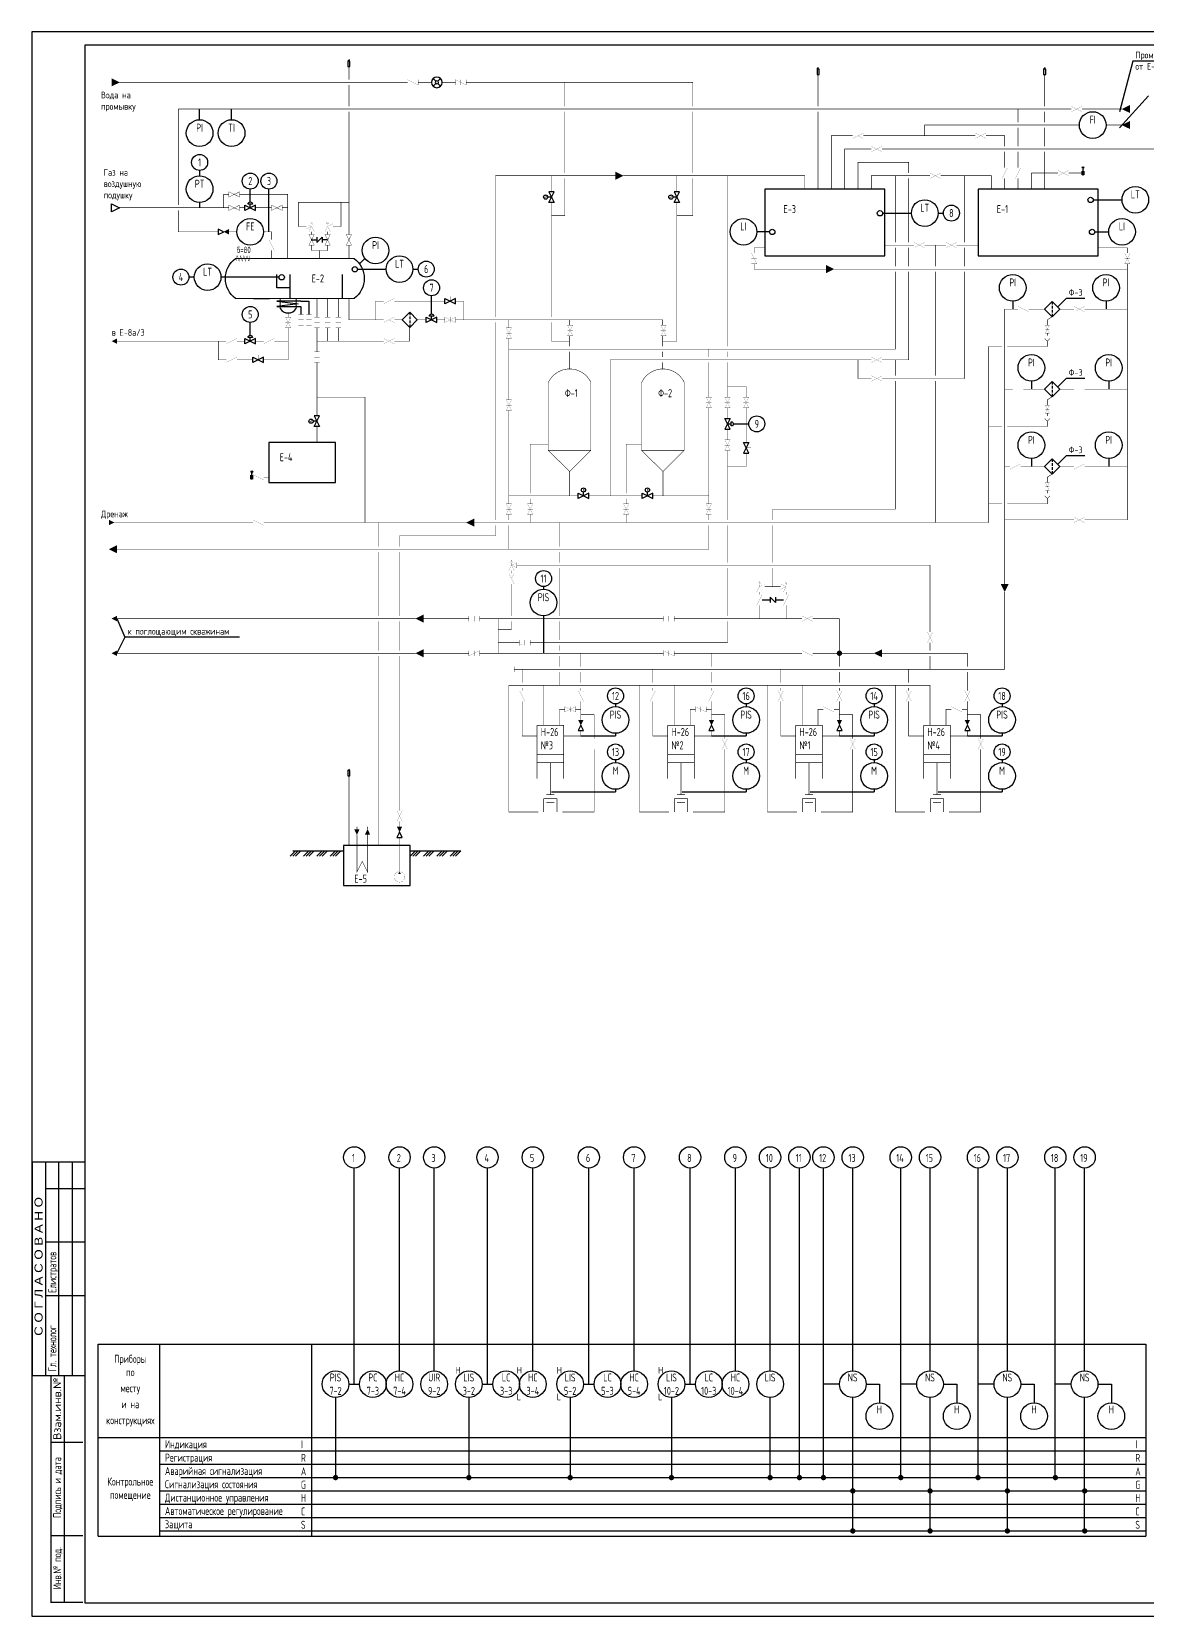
# Model space of a CAD drawing. Header units: millimetres. Extents: x 0 to 630, y 0 to 594.
# Drawn here: x 0 to 418, y 0 to 594 of the extents above; entities that cross this region are included whole.
import ezdxf
from ezdxf.enums import TextEntityAlignment as Align

# ---------------------------------------------------------------- set-up
doc = ezdxf.new("R2010")
doc.units = ezdxf.units.MM
doc.linetypes.add('HIDDEN', pattern=[9.525, 6.35, -3.175])
doc.layers.add('KIP', color=5, linetype='Continuous')
doc.styles.add('ESKD', font='eskd_u.shx', dxfattribs={"width": 0.8, "height": 3})
doc.styles.add('R', font='RUS')
doc.styles.add('стиль1', font='eskd_u.shx', dxfattribs={"height": 2.5})

# ---------------------------------------------------------------- blocks, each defined once
blk = doc.blocks.new('b4_16')
at = {"const_width": 0.1}
blk.add_lwpolyline([(0, -2.5), (0, 2.5), (10, -2.5), (10, 2.5)], close=True, dxfattribs=at)
blk.add_lwpolyline([(5, -2.5), (5, 2.5)], dxfattribs=at)
blk = doc.blocks.new('v5')
at = {"const_width": 0.3}
for points in [[(0, 1.5), (0.5, 2.5), (2, -2.5), (3.5, 2.5), (5, -2.5), (6.5, 2.5), (8, -2.5), (9.5, 2.5), (11, -2.5), (11.5, -1)], [(0, -2.5), (0, 2.5)], [(11.5, -2.5), (11.5, 2.5)]]:
    blk.add_lwpolyline(points, dxfattribs=at)
blk = doc.blocks.new('b12_16')
at = {"const_width": 0.1}
for points in [[(0, 5), (-5, 2.5), (-5, 7.5), (0, 4.9)], [(0, 5), (-2.5, 0), (2.5, 0), (0, 5)], [(0, 4.9), (0, 6.9), (1, 7.4), (-1, 7.9), (1, 8.4), (-1, 8.9), (0, 9.2)], [(0, 9.1), (0, 9.9)]]:
    blk.add_lwpolyline(points, dxfattribs=at)
blk = doc.blocks.new('b1_16')
at = {"const_width": 0.3}
for points in [[(4.6, -0.2), (0, -2.5), (0, 2.5), (4.6, 0.2)], [(5.5, -0.2), (10, -2.5), (10, 2.5), (5.5, 0.2)]]:
    blk.add_lwpolyline(points, dxfattribs=at)
blk.add_lwpolyline([(5, -0.5, -0.974631), (5, 0.5, -1.026029), (5, -0.5, 1.665502)], format="xyb", dxfattribs=at)
blk = doc.blocks.new('b9_16')
blk.add_lwpolyline([(0, -2.5), (0, 2.5), (10, -2.5), (10, 2.5)], close=True)
blk.add_lwpolyline([(5, 0), (5, 3.5), (3, 3.5, -1), (7, 3.5), (5, 3.5)], format="xyb")
blk = doc.blocks.new('b10_16')
blk.add_lwpolyline([(5, 0), (0, 2.5), (0, -2.5), (5.1, 0)])
blk.add_lwpolyline([(5, 0, 0.1, 5, 0), (10, 0, 5, 5, 0)], format="xyseb")
blk = doc.blocks.new('b8_16')
blk.add_lwpolyline([(0, -2.5), (0, 2.5), (10, -2.5), (10, 2.5)], close=True)
blk.add_lwpolyline([(5, 0, 0.1, 1, 0), (5, 2.5, 0.3, 0.3, 0), (5, 4.5, 0.1, 0.1, 0)], format="xyseb")
blk = doc.blocks.new('b23_16')
blk.add_lwpolyline([(-0.1, 0), (7, -7.1), (14.1, 0), (7, 7.1)], close=True)
at = {"linetype": 'HIDDEN', "ltscale": 0.4}
blk.add_lwpolyline([(7, 7), (7, -7)], dxfattribs=at)
blk = doc.blocks.new('b21_16')
blk.add_lwpolyline([(0, -2.5), (0, 2.5), (10, -2.5), (10, 2.5)], close=True)
blk.add_lwpolyline([(5, 3.5, -1), (5, 7.5, -1), (5, 3.5, -1)], format="xyb")
blk.add_lwpolyline([(5, 0), (5, 3.5)])
blk.add_text('M', height=2.5).set_placement((4.2, 4.2))
blk = doc.blocks.new('v1')
at = {"const_width": 0.75}
blk.add_lwpolyline([(4.625, 1.5, 1), (5.375, 1.5, 1)], format="xyb", close=True, dxfattribs=at)
for points in [[(5, -4.5), (5, 1)], [(4, -4), (4, -0.5)], [(6, -4), (6, -0.5)]]:
    blk.add_lwpolyline(points)
blk.add_circle((5, 3), 0.75)
blk = doc.blocks.new('A_9')
at = {"linetype": 'Continuous', "const_width": 0.3}
blk.add_lwpolyline([(4.74, 53.79, -0.64003), (31.47, 54.12, -1.584192)], format="xyb", dxfattribs=at)
for points in [[(18, 62.51), (18, 66)], [(4.74, 15.5), (0, 15.5)], [(31.47, 11.64), (4.74, 11.64)], [(4.74, 11.64), (18.21, -1.59), (31.47, 11.64)], [(18.21, -1.59), (18.21, -5)]]:
    blk.add_lwpolyline(points, dxfattribs=at)
at = {"const_width": 0.3}
for points in [[(4.74, 11.64), (4.74, 53.79)], [(31.47, 11.64), (31.47, 54.12)]]:
    blk.add_lwpolyline(points, dxfattribs=at)
blk = doc.blocks.new('v34')
blk.add_lwpolyline([(-1, 5), (0.5, 6.5)])
blk.add_lwpolyline([(-1, 0), (1, 0), (1, 5), (-1, 5)], close=True)
blk = doc.blocks.new('v9')
blk.add_lwpolyline([(0, 0, 5, 0.1, 0), (5, 0, 0.1, 0.1, 0)], format="xyseb")
blk = doc.blocks.new('A_41')
for points, const_width in [([(-28.5, 9.91), (-28.5, 11.91)], 0.1), ([(-16, 12.41), (-10, 12.41), (-10, 2.41)], 0.3), ([(4, 12.41), (4, 2.41), (-16, 2.41)], 0.3), ([(4, 12.41), (-16, 12.41)], 0.3), ([(-13, 12.41), (-7, 12.41), (-7, 2.41)], 0.3), ([(4, 12.41), (0, 12.41), (0, 15)], 0.3), ([(-23.5, 9.91), (-28.5, 9.91)], 0.3), ([(-25, 7.41), (-25, 8.91), (-25, 5.91)], 0.3), ([(-23.5, 7.41), (-23.5, 9.91), (-23.5, 4.91)], 0.3), ([(-10, 7.41), (-22, 7.41), (-22, 8.91), (-22, 5.91)], 0.3), ([(-23.5, 4.91), (-28.5, 4.91)], 0.3), ([(-28.5, 4.91), (-28.5, 2.91)], 0.1), ([(4, 2.41), (0, 2.41), (0, 0)], 0.3)]:
    blk.add_lwpolyline(points, dxfattribs=dict(const_width=const_width))
blk = doc.blocks.new('v43')
for points in [[(0, 0, 1), (10, 0, 1)], [(3.5, 0, 1), (6.5, 0, 1)]]:
    blk.add_lwpolyline(points, format="xyb", close=True)
for points in [[(1.5, 3.5), (4, 1)], [(8.5, 3.5), (6, 1)], [(4, -1), (1.5, -3.5)], [(6, -1), (8.5, -3.5)]]:
    blk.add_lwpolyline(points)
blk = doc.blocks.new('v10')
blk.add_lwpolyline([(0, -2.5), (0, 2.5), (5, 0)], close=True)

msp = doc.modelspace()

# ---------------------------------------------------------------- hatches: boundary and pattern name
at = {"linetype": 'Continuous'}
msp.add_hatch(color=256, dxfattribs=at).paths.add_polyline_path([(138, 279.17), (137.47, 278.25), (138.53, 278.25)])

# ---------------------------------------------------------------- linework, layer by layer
for p, q in [((413, 583), (408, 564)), ((431, 583), (413, 583)), ((408, 558), (419, 570)), ((388, 494), (385, 491)), ((395, 494), (388, 494)), ((388, 464), (385, 461)), ((395, 464), (388, 464)), ((388, 435), (385, 432)), ((395, 435), (388, 435)), ((32, 374), (35, 367)), ((35, 367), (32, 361)), ((78, 367), (35, 367)), ((99, 287), (97, 285)), ((98, 287), (117, 287)), ((100, 287), (98, 285)), ((101, 287), (99, 285)), ((104, 287), (102, 285)), ((105, 287), (103, 285)), ((106, 287), (104, 285)), ((109, 287), (107, 285)), ((110, 287), (108, 285)), ((111, 287), (109, 285)), ((114, 287), (112, 285)), ((115, 287), (113, 285)), ((116, 287), (114, 285)), ((142, 287), (161, 287)), ((144, 287), (142, 285)), ((145, 287), (143, 285)), ((146, 287), (144, 285)), ((149, 287), (147, 285)), ((150, 287), (148, 285)), ((151, 287), (149, 285)), ((154, 287), (152, 285)), ((155, 287), (153, 285)), ((156, 287), (154, 285)), ((159, 287), (157, 285)), ((160, 287), (158, 285)), ((161, 287), (159, 285)), ((10.25, 90.25), (10.25, 170.25)), ((15.25, 170.25), (15.25, 90.25))]:
    msp.add_line(p, q)
for p, q in [((107, 517), (107, 515)), ((107, 515), (109, 517)), ((109, 517), (109, 515)), ((105, 516), (107, 516)), ((111, 516), (109, 516)), ((92, 498), (92, 503)), ((97, 494), (97, 503)), ((116.61, 494), (116.61, 503)), ((83.21, 493.99), (89.21, 493.99)), ((97, 498), (92, 498)), ((92, 493), (100, 492)), ((101, 493), (92, 493)), ((100, 492), (92, 491)), ((92, 491), (101, 491)), ((101, 493), (104, 493)), ((101, 491), (101, 488)), ((104, 493), (104, 488)), ((274, 381), (277, 381)), ((279, 380), (277, 382)), ((277, 382), (277, 380)), ((279, 382), (279, 380)), ((279, 381), (282, 381))]:
    msp.add_line(p, q, dxfattribs=at)
for points in [[(0, 0), (630, 0), (630, 594), (0, 594)], [(20, 5), (625, 5), (625, 589), (20, 589)], [(275, 510), (320, 510), (320, 535), (275, 535)], [(355, 510), (400, 510), (400, 535), (355, 535)], [(114, 440), (89, 440), (89, 425), (114, 425)], [(142, 289), (117, 289), (117, 274), (142, 274)]]:
    msp.add_lwpolyline(points, close=True)
for points, const_width in [([(119, 576), (119, 581)], 0.2), ([(295, 566), (295, 578)], 0.2), ([(380, 566), (380, 578)], 0.2), ([(32, 575), (141, 575)], 0.2), ([(119, 566), (119, 574)], 0.2), ([(145, 575), (150, 575)], 0.2), ([(154, 575), (159, 575)], 0.2), ([(163, 575), (248, 575), (248, 566)], 0.2), ([(200, 566), (200, 575)], 0.2), ([(55, 565), (390, 565)], 0.2), ([(55, 565), (55, 529)], 0.2), ([(370, 560), (370, 565)], 0.2), ([(394, 565), (409, 565)], 0.2), ([(119, 518), (119, 564)], 0.2), ([(200, 541), (200, 564)], 0.2), ([(248, 564), (248, 541)], 0.2), ([(295, 535), (295, 564)], 0.2), ([(335, 555), (335, 559), (393, 559)], 0.2), ([(380, 560), (380, 564)], 0.2), ([(403, 559), (409, 559)], 0.2), ([(300, 535), (300, 555), (308, 555)], 0.2), ([(312, 555), (354, 555)], 0.2), ([(358, 555), (365, 555), (365, 551)], 0.2), ([(370, 551), (370, 558)], 0.2), ([(380, 551), (380, 558)], 0.2), ([(305, 535), (305, 550), (315, 550)], 0.2), ([(319, 550), (422, 550)], 0.2), ([(365, 549), (365, 543)], 0.2), ([(370, 543), (370, 549)], 0.2), ([(380, 535), (380, 549)], 0.2), ([(329, 541), (329, 545), (310, 545), (310, 535)], 0.2), ([(375, 535), (375, 541)], 0.2), ([(375, 541), (375, 541), (385, 541)], 0.2), ([(389, 541), (394, 541)], 0.2), ([(174, 487), (174, 540), (195, 540)], 0.2), ([(195, 534), (195, 539), (195, 540), (219, 540)], 0.2), ([(195, 525), (200, 525), (200, 539)], 0.2), ([(222, 540), (290, 540), (290, 535)], 0.2), ([(242, 534), (242, 540)], 0.2), ([(248, 539), (248, 525), (242, 525)], 0.2), ([(261, 476), (261, 540)], 0.2), ([(315, 535), (315, 540), (337, 540)], 0.2), ([(324, 515), (324, 540)], 0.2), ([(329, 515), (329, 539)], 0.2), ([(341, 540), (360, 540), (360, 535)], 0.2), ([(350, 515), (350, 540)], 0.2), ([(365, 539), (365, 535)], 0.2), ([(370, 535), (370, 539)], 0.2), ([(74, 533), (72, 533), (72, 528)], 0.2), ([(96, 528), (96, 533), (78, 533)], 0.2), ([(100, 530), (119, 530)], 0.2), ([(195, 487), (195, 530)], 0.2), ([(236.69, 478), (242, 478), (242, 530)], 0.2), ([(74, 528), (33, 528)], 0.2), ([(70, 519), (55, 519), (55, 527)], 0.2), ([(80, 528), (78, 528)], 0.2), ([(90, 528), (84, 528)], 0.2), ([(96, 509), (96, 528), (94, 528)], 0.2), ([(77, 519), (74, 519)], 0.2), ([(90, 516), (90, 519), (87, 519)], 0.2), ([(90, 509), (90, 512)], 0.2), ([(119, 509), (119, 514)], 0.2), ([(275, 513), (271, 513), (271, 511)], 0.2), ([(331, 514), (320, 514)], 0.2), ([(324, 506), (324, 513)], 0.2), ([(329, 506), (329, 513)], 0.2), ([(343, 514), (335, 514)], 0.2), ([(339, 514), (339, 506)], 0.2), ([(355, 514), (347, 514)], 0.2), ([(350, 506), (350, 513)], 0.2), ([(411, 511), (411, 513), (400, 513)], 0.2), ([(271, 507), (271, 505), (298, 505)], 0.2), ([(301, 505), (411, 505), (411, 507)], 0.2), ([(411, 505), (411, 411), (411, 411)], 0.2), ([(254, 475), (324, 475), (324, 504)], 0.2), ([(319, 471), (329, 471), (329, 504)], 0.2), ([(319, 464), (350, 464), (350, 504)], 0.2), ([(339, 504), (339, 465)], 0.2), ([(119, 494), (119, 486), (132, 486)], 0.2), ([(129, 486), (129, 493), (132, 493)], 0.2), ([(136, 493), (155, 493)], 0.2), ([(159, 493), (162, 493), (162, 486)], 0.2), ([(365, 387), (365, 490), (370, 490)], 0.2), ([(374, 490), (380, 490)], 0.2), ([(382.8, 487.17), (381, 486), (381, 484)], 0.2), ([(385.6, 490), (391, 490)], 0.2), ([(395, 490), (411, 490)], 0.2), ([(96.21, 483), (96.21, 480), (96.21, 478), (91, 478)], 0.2), ([(107, 483), (107, 474)], 0.2), ([(111, 483), (111, 478), (107, 478)], 0.2), ([(115, 483), (115, 478), (111, 478)], 0.2), ([(136, 486), (139, 486)], 0.2), ([(141.8, 483.17), (141.8, 478), (136, 478)], 0.2), ([(144.6, 486), (148, 486)], 0.2), ([(152, 486), (155, 486)], 0.2), ([(159, 486), (179, 486)], 0.2), ([(174, 411), (174, 485)], 0.2), ([(179, 483), (179, 486)], 0.2), ([(201.69, 484), (201.69, 486), (179, 486)], 0.2), ([(201.69, 478), (195, 478), (195, 485)], 0.2), ([(236.69, 484), (236.69, 486), (201, 486)], 0.2), ([(73, 478), (32, 478)], 0.2), ([(73, 471), (70, 471), (70, 478)], 0.2), ([(80, 478), (77, 478)], 0.2), ([(87, 478), (84, 478)], 0.2), ([(96.21, 478), (96.21, 471), (87, 471)], 0.2), ([(132, 478), (115, 478)], 0.2), ([(179, 456), (179, 479)], 0.2), ([(201.69, 476), (201.69, 480)], 0.2), ([(236.69, 476), (236.69, 480)], 0.2), ([(364, 476), (359, 476), (359, 410)], 0.2), ([(381, 478), (381, 476), (366, 476)], 0.2), ([(381, 478), (380, 479)], 0.2), ([(381, 481), (381, 480)], 0.2), ([(381, 478), (382, 479)], 0.2), ([(83, 471), (77, 471)], 0.2), ([(107, 470), (107, 450)], 0.2), ([(254, 472), (254, 475), (179, 475)], 0.2), ([(201.69, 469.68), (201.69, 474)], 0.2), ([(217, 420), (217, 471), (315, 471)], 0.2), ([(236.69, 472), (236.69, 474)], 0.2), ([(236.69, 469.68), (236.69, 470)], 0.2), ([(254, 457), (254, 470)], 0.2), ([(261, 472), (261, 474)], 0.2), ([(261, 457), (261, 470)], 0.2), ([(310, 471), (310, 464), (315, 464)], 0.2), ([(324, 465), (324, 471)], 0.2), ([(268, 457), (268, 461), (261, 461)], 0.2), ([(278, 411), (278, 415), (324, 415), (324, 463)], 0.2), ([(339, 463), (339, 410)], 0.2), ([(368, 460), (365, 460)], 0.2), ([(372, 460), (380, 460)], 0.2), ([(385.6, 460), (391, 460)], 0.2), ([(395, 460), (411, 460)], 0.2), ([(107, 457), (125, 457), (125, 410)], 0.2), ([(179, 420), (179, 420), (179, 452)], 0.2), ([(237, 420), (254, 420), (254, 453)], 0.2), ([(261, 449), (261, 453)], 0.2), ([(268, 440), (268, 453)], 0.2), ([(382.8, 457.17), (381, 456), (381, 454)], 0.2), ([(107, 446), (107, 440)], 0.2), ([(364, 446), (359, 446)], 0.2), ([(381, 448), (381, 446), (366, 446)], 0.2), ([(381, 448), (380, 449)], 0.2), ([(381, 451), (381, 450)], 0.2), ([(381, 448), (382, 449)], 0.2), ([(261, 441), (261, 445)], 0.2), ([(190.9, 439.38), (187, 439.38), (187, 421)], 0.2), ([(225.9, 439.38), (223, 439.38), (223, 421)], 0.2), ([(261, 411), (261, 437)], 0.2), ([(261, 431), (268, 431), (268, 436)], 0.2), ([(367, 431), (365, 431)], 0.2), ([(371, 431), (380, 431)], 0.2), ([(382.8, 428.17), (381, 427), (381, 425)], 0.2), ([(385.6, 431), (391, 431)], 0.2), ([(395, 431), (411, 431)], 0.2), ([(89, 427), (87, 427)], 0.2), ([(201.82, 427.08), (201.82, 420), (179, 420)], 0.2), ([(236.82, 427.08), (236.82, 420), (233, 420)], 0.2), ([(381, 422), (381, 421)], 0.2), ([(179, 420), (179, 417)], 0.2), ([(187, 419), (187, 417)], 0.2), ([(205, 420), (202, 420)], 0.2), ([(229, 420), (209, 420)], 0.2), ([(223, 419), (223, 417)], 0.2), ([(254, 420), (254, 417)], 0.2), ([(364, 417), (359, 417)], 0.2), ([(381, 419), (381, 417), (366, 417)], 0.2), ([(381, 419), (380, 420)], 0.2), ([(381, 419), (382, 420)], 0.2), ([(31, 410), (83, 410)], 0.2), ([(87, 410), (163, 410)], 0.2), ([(130, 410), (130, 401)], 0.2), ([(166, 410), (359, 410)], 0.2), ([(179, 413), (179, 411)], 0.2), ([(187, 413), (187, 410)], 0.2), ([(198, 401), (198, 410)], 0.2), ([(223, 413), (223, 410)], 0.2), ([(254, 413), (254, 411)], 0.2), ([(391, 411), (365, 411)], 0.2), ([(411, 411), (395, 411)], 0.2), ([(138, 401), (138, 405), (174, 405), (174, 409)], 0.2), ([(179, 409), (179, 400)], 0.2), ([(254, 409), (254, 400)], 0.2), ([(261, 395), (261, 409)], 0.2), ([(254, 400), (32, 400)], 0.2), ([(130, 399), (130, 375)], 0.2), ([(138, 375), (138, 399)], 0.2), ([(198, 395), (198, 399)], 0.2), ([(182, 394), (337, 394), (337, 369)], 0.2), ([(198, 375), (198, 393)], 0.2), ([(261, 375), (261, 393)], 0.2), ([(365, 355), (365, 384)], 0.2), ([(144, 374), (32, 374)], 0.2), ([(130, 373), (130, 362)], 0.2), ([(138, 362), (138, 373)], 0.2), ([(164, 374), (147, 374)], 0.2), ([(237, 374), (168, 374)], 0.2), ([(175, 361), (175, 374)], 0.2), ([(180, 373), (180, 370), (175, 370)], 0.2), ([(187, 365), (261, 365), (261, 373)], 0.2), ([(198, 366), (198, 373)], 0.2), ([(289, 374), (241, 374)], 0.2), ([(303, 356), (303, 374), (293, 374)], 0.2), ([(175, 365), (183, 365)], 0.2), ([(198, 362), (198, 364)], 0.2), ([(337, 365), (337, 362)], 0.2), ([(144, 361), (32, 361)], 0.2), ([(130, 360), (130, 289)], 0.2), ([(138, 302), (138, 360)], 0.2), ([(164, 361), (147, 361)], 0.2), ([(237, 361), (168, 361)], 0.2), ([(198, 356), (198, 360)], 0.2), ([(206, 356), (206, 361)], 0.2), ([(289, 361), (241, 361)], 0.2), ([(255, 356), (255, 361)], 0.2), ([(316, 361), (293, 361)], 0.2), ([(351, 356), (351, 361), (319, 361)], 0.2), ([(337, 360), (337, 355)], 0.2), ([(181, 354), (181, 356)], 0.2), ([(181, 355), (365, 355)], 0.2), ([(184, 350), (184, 355)], 0.2), ([(198, 349), (198, 354)], 0.2), ([(206, 350), (206, 354)], 0.2), ([(233, 350), (233, 355)], 0.2), ([(255, 350), (255, 354)], 0.2), ([(281, 350), (281, 355)], 0.2), ([(303, 350), (303, 354)], 0.2), ([(329, 350), (329, 355)], 0.2), ([(351, 347), (351, 354)], 0.2), ([(190.09, 301.5), (179, 301.5), (179, 349), (192, 349), (192, 334)], 0.2), ([(184, 347), (184, 348)], 0.2), ([(192, 349), (228, 349)], 0.2), ([(206, 347), (206, 348)], 0.2), ([(239.09, 301.5), (228, 301.5), (228, 349), (241, 349), (241, 334)], 0.2), ([(233, 347), (233, 348)], 0.2), ([(241, 349), (276, 349)], 0.2), ([(255, 347), (255, 348)], 0.2), ([(287.09, 301.5), (276, 301.5), (276, 349), (289, 349), (289, 334)], 0.2), ([(281, 347), (281, 348)], 0.2), ([(289, 349), (324, 349)], 0.2), ([(303, 347), (303, 348)], 0.2), ([(335.09, 301.5), (324, 301.5), (324, 349), (337, 349), (337, 334)], 0.2), ([(329, 347), (329, 348)], 0.2), ([(187, 330), (184, 330), (184, 343)], 0.2), ([(200, 340), (198, 340), (198, 334)], 0.2), ([(206, 340), (204, 340)], 0.2), ([(206, 336), (206, 343)], 0.2), ([(236, 330), (233, 330), (233, 343)], 0.2), ([(249, 340), (247, 340), (247, 334)], 0.2), ([(255, 340), (253, 340)], 0.2), ([(255, 336), (255, 343)], 0.2), ([(284, 330), (281, 330), (281, 343)], 0.2), ([(297, 340), (295, 340), (295, 334)], 0.2), ([(303, 340), (301, 340)], 0.2), ([(303, 336), (303, 343)], 0.2), ([(332, 330), (329, 330), (329, 343)], 0.2), ([(345, 340), (343, 340), (343, 334)], 0.2), ([(351, 340), (349, 340)], 0.2), ([(351, 336), (351, 343)], 0.2), ([(211, 329), (211, 338), (206, 338)], 0.2), ([(260, 329), (260, 338), (255, 338)], 0.2), ([(308, 329), (308, 338), (303, 338)], 0.2), ([(356, 329), (356, 338), (351, 338)], 0.2), ([(202, 330), (206, 330), (206, 332)], 0.2), ([(251, 330), (255, 330), (255, 332)], 0.2), ([(299, 330), (303, 330), (303, 332)], 0.2), ([(347, 330), (351, 330), (351, 332)], 0.2), ([(199.09, 301.5), (211, 301.5), (211, 325)], 0.2), ([(248.09, 301.5), (260, 301.5), (260, 325)], 0.2), ([(296.09, 301.5), (308, 301.5), (308, 325)], 0.2), ([(344.09, 301.5), (356, 301.5), (356, 325)], 0.2), ([(119, 289), (119, 315)], 0.2), ([(138, 296), (138, 298)], 0.2), ([(122, 296), (122, 295)], 0.2), ([(122, 293), (122, 279), (124, 283), (126, 279), (126, 293)], 0.2), ([(126, 295), (126, 296)], 0.2), ([(138, 280), (138, 292)], 0.2), ([(138, 279.17), (138, 280)], 0.06), ([(5.25, 90.25), (0.25, 90.25), (0.25, 170.25), (5.25, 170.25)], 0.5), ([(8.25, 90.25), (5.25, 90.25), (5.25, 170.25), (20.25, 170.25)], 0.5), ([(20.25, 160.25), (5.25, 160.25)], 0.5), ([(5.25, 140.25), (20.25, 140.25)], 0.5), ([(20.25, 120.25), (5.25, 120.25)], 0.5), ([(19.25, 5.25), (7.25, 5.25), (7.25, 90.25), (20, 90.25)], 0.5), ([(12.25, 5.25), (12.25, 90.25)], 0.5), ([(19.25, 65.25), (7.25, 65.25)], 0.5), ([(7.25, 30.25), (19.25, 30.25)], 0.5)]:
    msp.add_lwpolyline(points, dxfattribs=dict(const_width=const_width))
at = {"linetype": 'Continuous', "const_width": 0.2}
for points in [[(100, 529), (100, 530)], [(103, 521), (100, 521), (100, 530)], [(113, 521), (116, 521), (116, 530)], [(105, 518), (105, 519)], [(111, 518), (111, 519)], [(111, 518), (111, 519)], [(108, 509), (108, 512), (105, 512), (105, 514)], [(108, 512), (111, 512), (111, 514)], [(107, 494), (107, 487)], [(111, 494), (111, 487)], [(115, 494), (115, 487)], [(96.21, 488.56), (96.21, 487)], [(278, 395), (278, 409)], [(180, 391), (180, 392)], [(180, 391), (180, 392)], [(281, 386), (278, 386), (278, 393)], [(180, 375), (180, 375), (180, 387)], [(275, 386), (278, 386), (278, 386)], [(273, 383), (273, 384)], [(273, 383), (273, 384)], [(283, 383), (283, 384)], [(273, 374), (273, 374), (273, 379)], [(283, 374), (283, 377), (283, 379)]]:
    msp.add_lwpolyline(points, dxfattribs=at)
for points in [[(76.41, 493.99, -0.5), (76.41, 508.99, -0.333333)], [(121.02, 508.99, -0.5), (121.02, 493.99, 3)], [(93.21, 490.21, 0.55), (99.21, 490.21, 1.818182)]]:
    msp.add_lwpolyline(points, format="xyb")
at = {"lineweight": 13}
for points in [[(76.41, 508.99), (121.02, 508.99)], [(83.21, 493.99), (76.41, 493.99)], [(114, 493.99), (89.21, 493.99)], [(93.21, 490.21), (93.21, 493.99)], [(99.21, 493.99), (99.21, 490.21)], [(121.02, 493.99), (113.82, 493.99)]]:
    msp.add_lwpolyline(points, dxfattribs=at)
for points, const_width in [([(302.5, 361, 1), (303.5, 361, 1)], 1), ([(136.02, 277.19, 1), (139.97, 277.19, 1)], 0.06)]:
    msp.add_lwpolyline(points, format="xyb", close=True, dxfattribs=dict(const_width=const_width))
at = {"layer": 'KIP'}
for p, q in [((63, 561), (63, 565)), ((75, 561), (75, 565)), ((63, 542), (63, 540)), ((82, 530.2), (82, 535)), ((89, 519), (89, 535)), ((63, 530), (63, 528)), ((125, 509), (123, 507)), ((150, 488.2), (150, 495)), ((368, 493), (368, 490)), ((403, 493), (403, 490)), ((82, 480.2), (82, 485)), ((375, 463), (375, 460)), ((404, 463), (404, 460)), ((375, 434), (375, 431)), ((404, 434), (404, 431)), ((192, 386), (192, 385)), ((192, 375), (192, 361)), ((219, 342), (219, 341)), ((268, 342), (268, 341)), ((316, 342), (316, 341)), ((364, 342), (364, 341)), ((206, 330), (219, 330)), ((219, 331), (219, 330)), ((255, 330), (268, 330)), ((268, 331), (268, 330)), ((303, 330), (316, 330)), ((316, 331), (316, 330)), ((351, 330), (364, 330)), ((364, 331), (364, 330)), ((219, 321), (219, 320)), ((268, 321), (268, 320)), ((316, 321), (316, 320)), ((364, 321), (364, 320)), ((195, 309), (219, 309)), ((219, 310), (219, 309)), ((244, 309), (268, 309)), ((268, 310), (268, 309)), ((292, 309), (316, 309)), ((316, 310), (316, 309)), ((340, 309), (364, 309)), ((364, 310), (364, 309)), ((119, 87), (123, 87)), ((169, 87), (173, 87)), ((207, 87), (211, 87)), ((245, 87), (249, 87)), ((303, 87), (297, 87)), ((313, 87), (318, 87)), ((318, 87), (318, 80)), ((332, 87), (326, 87)), ((342, 87), (347, 87)), ((347, 87), (347, 80)), ((361, 87), (355, 87)), ((371, 87), (376, 87)), ((376, 87), (376, 80)), ((390, 87), (384, 87)), ((400, 87), (405, 87)), ((405, 87), (405, 80)), ((114, 82), (114, 52)), ((164, 82), (164, 52)), ((202, 82), (202, 52)), ((240, 82), (240, 52))]:
    msp.add_line(p, q, dxfattribs=at)
at = {"layer": 'KIP', "linetype": 'Continuous'}
for p, q in [((398.07, 531), (409, 531)), ((319.07, 526), (330, 526)), ((340, 526), (342, 526)), ((276.93, 519), (272, 519)), ((399.07, 519), (404, 519)), ((122.07, 505), (133, 505)), ((143, 505), (145, 505)), ((61, 502), (59, 502)), ((92.93, 502), (71, 502)), ((263.23, 447), (269, 447)), ((120.99, 87), (120.99, 168.02)), ((137.99, 92), (137.99, 168.02)), ((150.99, 92), (150.99, 168.02)), ((170.99, 87), (170.99, 168.02)), ((187.99, 92), (187.99, 168.02)), ((208.99, 87), (208.99, 168.02)), ((225.99, 92), (225.99, 168.02)), ((246.99, 87), (246.99, 168.02)), ((263.99, 92), (263.99, 168.02)), ((276.99, 92.02), (276.99, 168.02)), ((287.99, 52), (287.99, 168.02)), ((296.99, 52), (296.99, 168.02)), ((307.99, 92.02), (307.99, 168.02)), ((325.99, 52), (325.99, 168.02)), ((336.99, 92.02), (336.99, 168.02)), ((354.99, 52), (354.99, 168.02)), ((365.99, 92.02), (365.99, 168.02)), ((383.99, 52), (383.99, 168.02)), ((394.99, 92.02), (394.99, 168.02)), ((25, 102), (418, 102)), ((25, 30), (25, 102)), ((48, 102), (48, 30)), ((105, 102), (105, 30)), ((418, 102), (418, 30)), ((276.99, 52), (276.99, 82.02)), ((307.99, 32), (307.99, 82.02)), ((336.99, 32), (336.99, 82.02)), ((365.99, 32), (365.99, 82.02)), ((394.99, 32), (394.99, 82.02)), ((25, 67), (418, 67)), ((48, 62), (418, 62)), ((48, 57), (418, 57)), ((56, 52), (418, 52)), ((48, 47), (418, 47)), ((48, 42), (418, 42)), ((48, 37), (418, 37)), ((25, 30), (418, 30)), ((48, 32), (418, 32))]:
    msp.add_line(p, q, dxfattribs=at)
at = {"layer": 'KIP', "const_width": 1}
for points in [[(113.5, 52, 1), (114.5, 52, 1)], [(163.5, 52, 1), (164.5, 52, 1)], [(201.5, 52, 1), (202.5, 52, 1)], [(239.5, 52, 1), (240.5, 52, 1)], [(276.5, 52, 1), (277.5, 52, 1)], [(287.5, 52, 1), (288.5, 52, 1)], [(296.5, 52, 1), (297.5, 52, 1)], [(307.5, 47, 1), (308.5, 47, 1)], [(325.5, 52, 1), (326.5, 52, 1)], [(336.5, 47, 1), (337.5, 47, 1)], [(354.5, 52, 1), (355.5, 52, 1)], [(365.5, 47, 1), (366.5, 47, 1)], [(383.5, 52, 1), (384.5, 52, 1)], [(394.5, 47, 1), (395.5, 47, 1)], [(307.5, 32, 1), (308.5, 32, 1)], [(336.5, 32, 1), (337.5, 32, 1)], [(365.5, 32, 1), (366.5, 32, 1)], [(394.5, 32, 1), (395.5, 32, 1)]]:
    msp.add_lwpolyline(points, format="xyb", close=True, dxfattribs=at)
at = {"layer": 'KIP', "linetype": 'Continuous'}
for centre, radius in [((63, 556), 5), ((75, 556), 5), ((398, 559), 5), ((63.01, 545), 3), ((82.01, 538), 3), ((89.01, 538), 3), ((63, 535), 5), ((414, 531), 5), ((335, 526), 5), ((345, 526), 3), ((397.21, 530.94), 1), ((82, 519), 5), ((267, 519), 5), ((318.21, 525.94), 1), ((409, 519), 5), ((129, 512), 5), ((277.79, 518.94), 1), ((397.79, 518.94), 1), ((56, 502), 3), ((66, 502), 5), ((121.21, 504.94), 1), ((138, 505), 5), ((148, 505), 3), ((93.79, 501.94), 1), ((150.01, 498), 3), ((368, 498), 5), ((403, 498), 5), ((82.01, 488), 3), ((375, 468), 5), ((404, 468), 5), ((272, 447), 3), ((375, 439), 5), ((404, 439), 5), ((192.01, 389), 3), ((192, 380), 5), ((219.01, 345), 3), ((268.01, 345), 3), ((316.01, 345), 3), ((364.01, 345), 3), ((219, 336), 5), ((268, 336), 5), ((316, 336), 5), ((364, 336), 5), ((219.01, 324), 3), ((268.01, 324), 3), ((316.01, 324), 3), ((364.01, 324), 3), ((219, 315), 5), ((268, 315), 5), ((316, 315), 5), ((364, 315), 5), ((120.99, 172.02), 4), ((137.99, 172.02), 4), ((150.99, 172.02), 4), ((170.99, 172.02), 4), ((187.99, 172.02), 4), ((208.99, 172.02), 4), ((225.99, 172.02), 4), ((246.99, 172.02), 4), ((263.99, 172.02), 4), ((276.99, 172.02), 4), ((287.99, 172.02), 4), ((296.99, 172.02), 4), ((307.99, 172.02), 4), ((325.99, 172.02), 4), ((336.99, 172.02), 4), ((354.99, 172.02), 4), ((365.99, 172.02), 4), ((383.99, 172.02), 4), ((394.99, 172.02), 4), ((113.99, 87.02), 5), ((127.99, 87.02), 5), ((137.99, 87.02), 5), ((150.99, 87.02), 5), ((163.99, 87.02), 5), ((177.99, 87.02), 5), ((187.99, 87.02), 5), ((201.99, 87.02), 5), ((215.99, 87.02), 5), ((225.99, 87.02), 5), ((239.99, 87.02), 5), ((253.99, 87.02), 5), ((263.99, 87.02), 5), ((276.99, 87.02), 5), ((307.99, 87.02), 5), ((336.99, 87.02), 5), ((365.99, 87.02), 5), ((394.99, 87.02), 5), ((317.99, 75.02), 5), ((346.99, 75.02), 5), ((375.99, 75.02), 5), ((404.99, 75.02), 5)]:
    msp.add_circle(centre, radius, dxfattribs=at)

# ---------------------------------------------------------------- block references
for name, p, xscale, yscale, zscale in [('v34', (119, 581), 0.4, 0.4, 0.4), ('v9', (30, 575), 0.6, 0.6, 0.6), ('v43', (150, 575), 0.4, 0.4, 0.4), ('v34', (295, 578), 0.4, 0.4, 0.4), ('v34', (380, 578), 0.4, 0.4, 0.4), ('b4_16', (141, 575), 0.4, 0.4, 0.4), ('b4_16', (159, 575), 0.4, 0.4, 0.4), ('b4_16', (390, 565), 0.4, 0.4, 0.4), ('b4_16', (308, 555), 0.4, 0.4, 0.4), ('b4_16', (315, 550), 0.4, 0.4, 0.4), ('v9', (219, 540), 0.6, 0.6, 0.6), ('b4_16', (337, 540), 0.4, 0.4, 0.4), ('b4_16', (385, 541), 0.4, 0.4, 0.4), ('v1', (392.4, 541.9), 0.4, 0.4, 0.4), ('v10', (30, 528), 0.6, 0.6, 0.6), ('b1_16', (74, 533), 0.4, 0.4, 0.4), ('b1_16', (74, 528), 0.4, 0.4, 0.4), ('b9_16', (80, 528), 0.4, 0.4, 0.4), ('b1_16', (90, 528), 0.4, 0.4, 0.4), ('b10_16', (70, 519), 0.4, 0.4, 0.4), ('b4_16', (331, 514), 0.4, 0.4, 0.4), ('v9', (298, 505), 0.6, 0.6, 0.6), ('b4_16', (132, 493), 0.4, 0.4, 0.4), ('b8_16', (155, 493), 0.4, 0.4, 0.4), ('b23_16', (139, 486), 0.4, 0.4, 0.4), ('b9_16', (148, 486), 0.4, 0.4, 0.4), ('b4_16', (370, 490), 0.4, 0.4, 0.4), ('b23_16', (380, 490), 0.4, 0.4, 0.4), ('b4_16', (391, 490), 0.4, 0.4, 0.4), ('b4_16', (132, 486), 0.4, 0.4, 0.4), ('b4_16', (155, 486), 0.4, 0.4, 0.4), ('b9_16', (80, 478), 0.4, 0.4, 0.4), ('b4_16', (73, 471), 0.4, 0.4, 0.4), ('b8_16', (83, 471), 0.4, 0.4, 0.4), ('A_9', (190.9, 430.08), 0.6, 0.6, 0.6), ('A_9', (225.9, 430.08), 0.6, 0.6, 0.6), ('b4_16', (315, 464), 0.4, 0.4, 0.4), ('b4_16', (368, 460), 0.4, 0.4, 0.4), ('b23_16', (380, 460), 0.4, 0.4, 0.4), ('b4_16', (391, 460), 0.4, 0.4, 0.4), ('b23_16', (380, 431), 0.4, 0.4, 0.4), ('v1', (80.6, 427.9), 0.4, 0.4, 0.4), ('b4_16', (367, 431), 0.4, 0.4, 0.4), ('b4_16', (391, 431), 0.4, 0.4, 0.4), ('b21_16', (205, 420), 0.4, 0.4, 0.4), ('b21_16', (229, 420), 0.4, 0.4, 0.4), ('v9', (29, 410), 0.4, 0.4, 0.4), ('b4_16', (83, 410), 0.4, 0.4, 0.4), ('b4_16', (391, 411), 0.4, 0.4, 0.4), ('b4_16', (183, 365), 0.4, 0.4, 0.4), ('v34', (119, 315), 0.4, 0.4, 0.4)]:
    msp.add_blockref(name, p, dxfattribs=dict(xscale=xscale, yscale=yscale, zscale=zscale))
for name, p, xscale, yscale, zscale, rotation in [('v9', (412, 565), 0.6, 0.6, 0.6, 180), ('v9', (412, 559), 0.6, 0.6, 0.6, 180), ('b4_16', (358, 555), 0.4, 0.4, 0.4, 180), ('b4_16', (365, 539), 0.4, 0.4, 0.4, 90), ('b4_16', (370, 539), 0.4, 0.4, 0.4, 90), ('b21_16', (195, 530), 0.4, 0.4, 0.4, 90), ('b21_16', (242, 530), 0.4, 0.4, 0.4, 90), ('b1_16', (119, 514), 0.4, 0.4, 0.4, 90), ('b4_16', (90, 512), 0.4, 0.4, 0.4, 90), ('b4_16', (271, 511), 0.4, 0.4, 0.4, 270), ('b4_16', (347, 514), 0.4, 0.4, 0.4, 180), ('b4_16', (411, 511), 0.4, 0.4, 0.4, 270), ('b4_16', (179, 483), 0.4, 0.4, 0.4, 270), ('b4_16', (202, 484), 0.4, 0.4, 0.4, 270), ('b4_16', (237, 484), 0.4, 0.4, 0.4, 270), ('b4_16', (381, 484), 0.3, 0.3, 0.3, 270), ('v9', (32, 478), 0.4, 0.4, 0.4, 180), ('b4_16', (77, 478), 0.4, 0.4, 0.4, 180), ('b4_16', (91, 478), 0.4, 0.4, 0.4, 180), ('b4_16', (136, 478), 0.4, 0.4, 0.4, 180), ('b4_16', (107, 474), 0.4, 0.4, 0.4, 270), ('b4_16', (319, 471), 0.4, 0.4, 0.4, 180), ('b4_16', (179, 456), 0.4, 0.4, 0.4, 270), ('b4_16', (254, 457), 0.4, 0.4, 0.4, 270), ('b4_16', (261, 457), 0.4, 0.4, 0.4, 270), ('b4_16', (268, 457), 0.4, 0.4, 0.4, 270), ('b4_16', (381, 454), 0.3, 0.3, 0.3, 270), ('b21_16', (107, 446), 0.4, 0.4, 0.4, 90), ('b9_16', (261, 449), 0.4, 0.4, 0.4, 270), ('b4_16', (261, 441), 0.4, 0.4, 0.4, 270), ('b8_16', (268, 440), 0.4, 0.4, 0.4, 270), ('b4_16', (87, 427), 0.4, 0.4, 0.4, 180), ('b4_16', (381, 425), 0.3, 0.3, 0.3, 270), ('b4_16', (179, 417), 0.4, 0.4, 0.4, 270), ('b4_16', (187, 417), 0.4, 0.4, 0.4, 270), ('b4_16', (223, 417), 0.4, 0.4, 0.4, 270), ('b4_16', (254, 417), 0.4, 0.4, 0.4, 270), ('v9', (166, 410), 0.6, 0.6, 0.6, 180), ('v9', (32, 400), 0.6, 0.6, 0.6, 180), ('b4_16', (180, 387), 0.4, 0.4, 0.4, 90), ('v9', (365, 387), 0.6, 0.6, 0.6, 270), ('b4_16', (273, 379), 0.4, 0.4, 0.4, 90), ('b4_16', (283, 379), 0.4, 0.4, 0.4, 90), ('v9', (32, 374), 0.4, 0.4, 0.4, 180), ('v9', (147, 374), 0.6, 0.6, 0.6, 180), ('b4_16', (168, 374), 0.4, 0.4, 0.4, 180), ('b4_16', (241, 374), 0.4, 0.4, 0.4, 180), ('b4_16', (293, 374), 0.4, 0.4, 0.4, 180), ('b4_16', (337, 365), 0.4, 0.4, 0.4, 90), ('v9', (147, 361), 0.6, 0.6, 0.6, 180), ('v9', (319, 361), 0.6, 0.6, 0.6, 180), ('v9', (32, 361), 0.4, 0.4, 0.4, 180), ('b4_16', (168, 361), 0.4, 0.4, 0.4, 180), ('b4_16', (241, 361), 0.4, 0.4, 0.4, 180), ('b4_16', (293, 361), 0.4, 0.4, 0.4, 180), ('b4_16', (184, 343), 0.4, 0.4, 0.4, 90), ('b4_16', (206, 343), 0.4, 0.4, 0.4, 90), ('b4_16', (233, 343), 0.4, 0.4, 0.4, 90), ('b4_16', (255, 343), 0.4, 0.4, 0.4, 90), ('b4_16', (281, 343), 0.4, 0.4, 0.4, 90), ('b4_16', (303, 343), 0.4, 0.4, 0.4, 90), ('b4_16', (329, 343), 0.4, 0.4, 0.4, 90), ('b4_16', (351, 343), 0.4, 0.4, 0.4, 90), ('b4_16', (204, 340), 0.4, 0.4, 0.4, 180), ('b4_16', (253, 340), 0.4, 0.4, 0.4, 180), ('b4_16', (301, 340), 0.4, 0.4, 0.4, 180), ('b4_16', (349, 340), 0.4, 0.4, 0.4, 180), ('b10_16', (206, 332), 0.4, 0.4, 0.4, 90), ('b10_16', (255, 332), 0.4, 0.4, 0.4, 90), ('b10_16', (303, 332), 0.4, 0.4, 0.4, 90), ('b10_16', (351, 332), 0.4, 0.4, 0.4, 90), ('b4_16', (211, 325), 0.4, 0.4, 0.4, 90), ('b4_16', (260, 325), 0.4, 0.4, 0.4, 90), ('b4_16', (308, 325), 0.4, 0.4, 0.4, 90), ('b4_16', (356, 325), 0.4, 0.4, 0.4, 90), ('b4_16', (138, 298), 0.4, 0.4, 0.4, 90), ('b10_16', (138, 292), 0.4, 0.4, 0.4, 90), ('v9', (122, 295), 0.4, 0.4, 0.4, 270), ('v9', (126, 293), 0.4, 0.4, 0.4, 90)]:
    msp.add_blockref(name, p, dxfattribs=dict(xscale=xscale, yscale=yscale, zscale=zscale, rotation=rotation))
at = {"linetype": 'Continuous', "zscale": 0.4}
for name, p, xscale, yscale in [('b12_16', (105, 519), 0.4, 0.4), ('b12_16', (111, 519), -0.4, 0.4), ('v5', (77, 509), 0.4000000000000057, 0.3999999999999773), ('b12_16', (180, 392), -0.4, 0.4), ('b12_16', (273, 384), -0.4, 0.4), ('b12_16', (283, 384), 0.4, 0.4)]:
    msp.add_blockref(name, p, dxfattribs=dict(at, xscale=xscale, yscale=yscale))
at = {"linetype": 'Continuous', "xscale": 0.3999999999999773, "yscale": 0.3999999999999773, "zscale": 0.4}
for name, p, rotation in [('b1_16', (105, 514), 90), ('b1_16', (111, 514), 90), ('b4_16', (101, 488), 270), ('b4_16', (104, 488), 270), ('b4_16', (96.21, 487), 270), ('b4_16', (107, 487), 270), ('b4_16', (111, 487), 270), ('b4_16', (115, 487), 270)]:
    msp.add_blockref(name, p, dxfattribs=dict(at, rotation=rotation))
at = {"rotation": 90}
for p in [(202, 330), (251, 330), (299, 330), (347, 330)]:
    msp.add_blockref('A_41', p, dxfattribs=at)

# ---------------------------------------------------------------- texts
at = {"style": 'стиль1'}
for s, p in [('от Е-12', (414, 579.75)), ('Промстоки ', (414, 584)), ('Вода на', (26, 569)), ('промывку', (26, 564.75)), ('Газ на', (27, 540)), ('воздушную', (27, 535.75)), ('подушку', (27, 531.5)), ('Ф-3', (389, 495)), ('в Е-8а/3', (30, 480)), ('Ф-3', (389, 465)), ('Ф-3', (389, 436)), ('Дренаж', (26, 412)), ('к поглощающим скважинам', (36, 368))]:
    msp.add_text(s, height=2.5, dxfattribs=at).set_placement(p)
at = {"linetype": 'Continuous', "style": 'ESKD', "width": 0.8}
for s, height, p in [('Е-3', 3, (282, 526)), ('Е-1', 3, (362, 526)), ('б=80', 2.4, (77, 511)), ('Е-2', 3, (105, 500)), ('Ф-1', 3, (200, 457)), ('Ф-2', 3, (235, 457)), ('Е-4', 3, (93, 433)), ('Н-26', 3, (191, 330)), ('Н-26', 3, (240, 330)), ('Н-26', 3, (288, 330)), ('Н-26', 3, (336, 330)), ('№3', 3, (191, 325)), ('№2', 3, (240, 325)), ('№1', 3, (288, 325)), ('№4', 3, (336, 325)), ('Е-5', 3, (121, 275))]:
    msp.add_text(s, height=height, dxfattribs=at).set_placement(p)
for s, style, width, p, p2 in [('С О Г Л А С О В А Н О', 'R', 0.881356, (4.08, 105.15), (4.08, 157.15)), ('Взам.инв.№', 'ESKD', 1.110668, (11.07, 66.15), (11.07, 89.55))]:
    msp.add_text(s, height=3, rotation=90, dxfattribs=dict(style=style, width=width)).set_placement(p, p2, align=Align.FIT)
at = {"color": 7, "linetype": 'Continuous', "style": 'ESKD'}
for s, width, p in [('Елистратов', 0.75, (9.25, 121.25)), ('Гл. технолог', 0.8, (9.25, 91.75))]:
    msp.add_text(s, height=3, rotation=90, dxfattribs=dict(at, width=width)).set_placement(p)
at = {"style": 'ESKD', "width": 0.8}
for s, p in [('Подпись и дата', (11.07, 48.26)), ('Инв.№ под.', (11.07, 18.05))]:
    msp.add_text(s, height=3, rotation=90, dxfattribs=at).set_placement(p, align=Align.CENTER)
at = {"layer": 'KIP', "linetype": 'Continuous', "style": 'ESKD', "width": 0.8}
for s, p in [('PI', (63, 556.5)), ('TI', (75, 556.5)), ('FI', (398, 559.5)), ('1', (63.01, 543.5)), ('PT', (63, 535.5)), ('2', (82.01, 536.5)), ('3', (89.01, 536.5)), ('LT', (335, 526.5)), ('LT', (414, 531.5)), ('8', (345, 524.5)), ('FE', (82, 519.5)), ('LI', (267, 519.5)), ('LI', (409, 519.5)), ('PI', (129, 512.5)), ('LT', (66, 502.5)), ('LT', (138, 505.5)), ('6', (148, 503.5)), ('4', (56, 500.5)), ('7', (150.01, 496.5)), ('PI', (368, 498.5)), ('PI', (403, 498.5)), ('5', (82.01, 486.5)), ('PI', (375, 468.5)), ('PI', (404, 468.5)), ('9', (272, 445.5)), ('PI', (375, 439.5)), ('PI', (404, 439.5)), ('11', (192.01, 387.5)), ('PIS', (192, 380.5)), ('12', (219.01, 343.5)), ('16', (268.01, 343.5)), ('14', (316.01, 343.5)), ('18', (364.01, 343.5)), ('PIS', (219, 336.5)), ('PIS', (268, 336.5)), ('PIS', (316, 336.5)), ('PIS', (364, 336.5)), ('13', (219.01, 322.5)), ('17', (268.01, 322.5)), ('15', (316.01, 322.5)), ('19', (364.01, 322.5)), ('M', (219, 315.5)), ('M', (268, 315.5)), ('M', (316, 315.5)), ('M', (364, 315.5)), ('1', (120.72, 170.31)), ('2', (137.72, 170.31)), ('3', (150.72, 170.31)), ('4', (170.72, 170.31)), ('5', (187.72, 170.31)), ('6', (208.72, 170.31)), ('7', (225.72, 170.31)), ('8', (246.72, 170.31)), ('9', (263.72, 170.31)), ('10', (276.72, 170.31)), ('11', (287.72, 170.31)), ('12', (296.72, 170.31)), ('13', (307.72, 170.31)), ('14', (325.72, 170.31)), ('15', (336.72, 170.31)), ('16', (354.72, 170.31)), ('17', (365.72, 170.31)), ('18', (383.72, 170.31)), ('19', (394.72, 170.31)), ('Приборы', (37, 95)), ('по', (37, 90)), ('PIS', (113.99, 88.02)), ('PC', (127.99, 88.02)), ('HC', (137.99, 88.02)), ('UIR', (150.99, 88.02)), ('LIS', (163.99, 88.02)), ('LC', (177.99, 88.02)), ('HC', (187.99, 88.02)), ('LIS', (201.99, 88.02)), ('LC', (215.99, 88.02)), ('HC', (225.99, 88.02)), ('LIS', (239.99, 88.02)), ('LC', (253.99, 88.02)), ('HC', (263.99, 88.02)), ('LIS', (276.99, 88.02)), ('NS', (307.99, 88.02)), ('NS', (336.99, 88.02)), ('NS', (365.99, 88.02)), ('NS', (394.99, 88.02)), ('месту', (37, 84)), ('7-2', (113.99, 83.02)), ('7-3', (127.99, 83.02)), ('7-4', (137.99, 83.02)), ('9-2', (150.99, 83.02)), ('3-2', (163.99, 83.02)), ('3-3', (177.99, 83.02)), ('3-4', (187.99, 83.02)), ('5-2', (201.99, 83.02)), ('5-3', (215.99, 83.02)), ('5-4', (225.99, 83.02)), ('10-2', (239.99, 83.02)), ('10-3', (253.99, 83.02)), ('10-4', (263.99, 83.02)), ('и на', (37, 78)), ('H', (317.99, 76.02)), ('H', (346.99, 76.02)), ('H', (375.99, 76.02)), ('H', (404.99, 76.02)), ('конструкциях', (37, 72)), ('Контрольное', (37, 49)), ('помещение', (37, 44))]:
    msp.add_text(s, height=3, dxfattribs=at).set_placement(p, align=Align.CENTER)
at = {"layer": 'KIP', "style": 'стиль1'}
for s, p in [('H', (159, 91)), ('H', (182, 91)), ('H', (197, 91)), ('H', (235, 91)), ('L', (182, 81)), ('L', (197, 81)), ('L', (235, 81))]:
    msp.add_text(s, height=2.5, dxfattribs=at).set_placement(p)
at = {"layer": 'KIP', "linetype": 'Continuous', "style": 'ESKD', "width": 0.8}
for s, p in [('Индикация', (50, 63)), ('Регистрация', (50, 58)), ('Аварийная сигнализация', (50, 53)), ('Сигнализация состояния', (50, 48)), ('Дистанционное управления', (50, 43)), ('Автоматическое регулирование', (50, 38)), ('Защита', (50, 33))]:
    msp.add_text(s, height=3, dxfattribs=at).set_placement(p)
at = {"layer": 'KIP', "style": 'ESKD', "width": 0.8}
for s, p in [('I', (101, 63)), ('I', (414, 63)), ('R', (101, 57.9)), ('R', (414, 57.9)), ('A', (101, 52.8)), ('A', (414, 52.8)), ('G', (101, 47.82)), ('G', (414, 47.82)), ('H', (101, 42.82)), ('H', (414, 42.82)), ('S', (101, 32.82)), ('C', (101, 37.82)), ('S', (414, 32.82)), ('C', (414, 37.82))]:
    msp.add_text(s, height=3, dxfattribs=at).set_placement(p)

doc.saveas('drawing.dxf')
